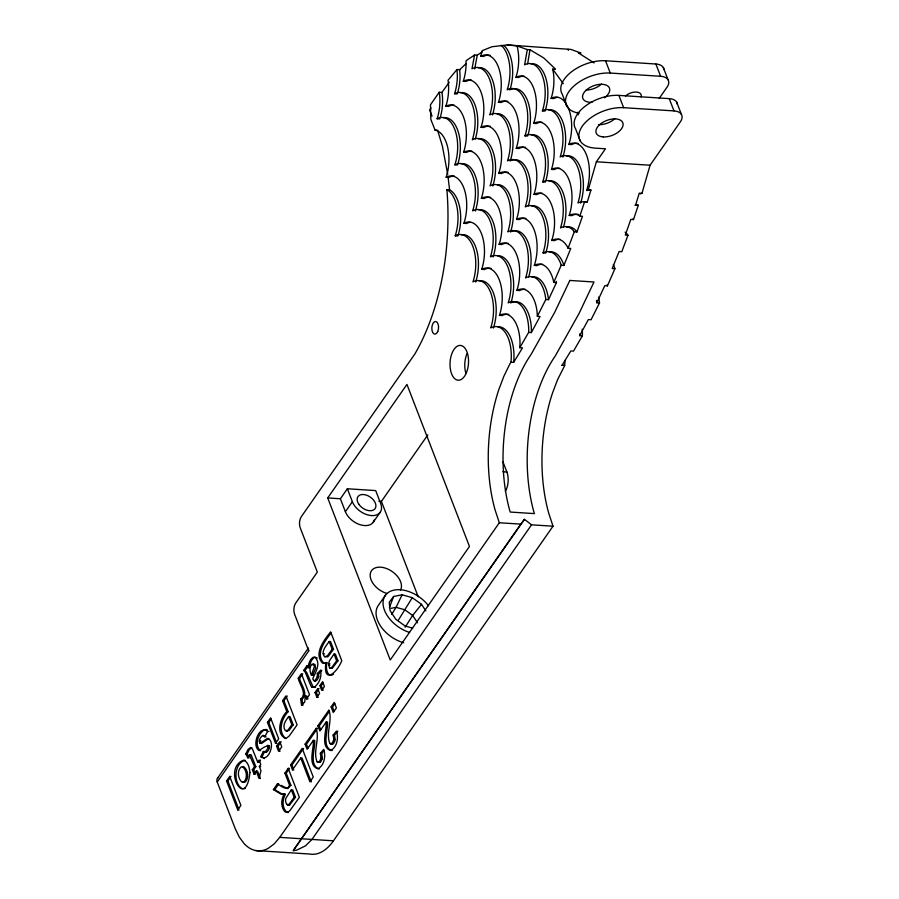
<?xml version="1.0" encoding="UTF-8"?>
<svg xmlns="http://www.w3.org/2000/svg" width="899" height="899" viewBox="0 0 899 899"><rect width="100%" height="100%" fill="white"/><g stroke="black" fill="none" stroke-linecap="round" stroke-linejoin="round"><path stroke-width="1.35" d="M305.413 695.905L304.694 702.052L301.547 705.187L300.659 698.939C307.75 694.242 299.198 684.094 298.243 678.228L301.401 673.699L309.503 694.691L306.57 698.894L307.908 698.972L306.761 695.995L305.413 695.905L306.57 698.894M319.325 768.948C308.458 765.521 315.504 748.575 314.695 740.428L313.358 740.349C314.167 748.485 307.121 765.431 317.976 768.87C324.505 765.173 325.899 756.037 323.707 749.361L320.347 753.306L321.022 757.756L319.853 761.048L317.898 762.296L317.01 761.7C312.818 751.115 319.932 739.225 316.167 728.314L317.504 728.404M326.146 722.021C326.955 730.168 319.909 747.114 330.765 750.541C337.294 746.855 338.687 737.708 336.496 731.033L333.136 734.989L333.81 739.428L332.641 742.731L330.686 743.979L329.798 743.372C325.607 732.797 332.72 720.908 328.955 709.996L317.886 725.841L319.887 730.999L326.146 722.021L327.483 722.111C328.292 730.246 321.246 747.204 332.113 750.631M300.659 698.939L302.008 699.029C309.099 694.331 300.536 684.173 299.592 678.307L302.738 673.789M481.954 52.052L477.257 55.176L474.571 55.008L471.997 68.773A32.207 17.036 -86.3 0 1 489.595 79.303A32.207 17.036 -86.3 0 1 489.764 114.814A32.207 17.036 -86.3 0 1 507.362 125.332A32.207 17.036 -86.3 0 1 507.519 160.842A32.207 17.036 -86.3 0 1 525.128 171.372A32.207 17.036 -86.3 0 1 525.286 206.882A32.207 17.036 -86.3 0 1 542.884 217.412A32.207 17.036 -86.3 0 1 543.052 252.922A32.207 17.036 -86.3 0 1 560.65 263.441L561.201 265.261L553.75 282.421L556.436 282.589L556.223 281.353M477.257 55.176L474.683 68.942M517.15 45.973L527.286 49.58L524.634 64.84A32.207 17.036 -86.3 0 1 542.232 75.37A32.207 17.036 -86.3 0 1 542.4 110.88A32.207 17.036 -86.3 0 1 559.998 121.399A32.207 17.036 -86.3 0 1 560.167 156.909A32.207 17.036 -86.3 0 1 577.765 167.439A32.207 17.036 -86.3 0 1 577.922 202.949L581.26 201.758L587.283 201.96L590.935 190.06L586.642 190.453A32.207 17.036 -86.3 0 0 586.485 154.943A32.207 17.036 -86.3 0 0 568.876 144.424A32.207 17.036 -86.3 0 0 567.157 105.475M527.286 49.58L529.972 49.748L527.634 63.851M218.412 777.455A7.136 4.562 34.9 0 0 217.232 782.051L235.235 828.698L239.258 837.07L244.146 843.655A60.244 31.87 -86.3 0 0 268.228 848.353L274.229 843.88L279.746 837.374L499.316 522.757L495.079 509.924A120.488 63.75 -86.3 0 1 498.788 389.672L503.833 376.333L509.722 364.207L510.958 362.207L513.644 362.387L522.488 347.868L519.802 347.688L520.015 343.148A32.207 17.036 -86.3 0 0 499.451 315.38A32.207 17.036 -86.3 0 0 499.293 279.87A32.207 17.036 -86.3 0 0 481.695 269.352A32.207 17.036 -86.3 0 0 481.527 233.83A32.207 17.036 -86.3 0 0 463.929 223.312A32.207 17.036 -86.3 0 0 463.76 187.801A32.207 17.036 -86.3 0 0 446.162 177.272A32.207 17.036 -86.3 0 0 435.071 130.085L430.857 119.511L430.486 104.756L439.206 92.26L441.892 92.428L449.219 82.315M519.802 347.688L528.646 332.405L528.736 330.652A32.207 17.036 -86.3 0 0 508.171 302.884A32.207 17.036 -86.3 0 0 508.014 267.374A32.207 17.036 -86.3 0 0 490.416 256.856A32.207 17.036 -86.3 0 0 490.247 221.345A32.207 17.036 -86.3 0 0 472.649 210.815A32.207 17.036 -86.3 0 0 472.481 175.305A32.207 17.036 -86.3 0 0 454.883 164.787A32.207 17.036 -86.3 0 0 454.714 129.265A32.207 17.036 -86.3 0 0 437.116 118.747A32.207 17.036 -86.3 0 0 439.555 94.305L439.206 92.26M528.646 332.405L531.331 332.574L531.421 330.832A32.207 17.036 -86.3 0 0 511.958 302.536M582.204 329.135A32.207 17.036 -86.3 0 1 582.44 334.102L582.35 335.855L579.664 335.675L579.754 333.934M268.779 738.45L261.553 743.451C257.114 743.417 260.272 736.202 263.014 735.494L265.272 735.876L263.014 735.494M315.661 657.27A7.844 4.147 -86.3 0 0 313.897 657.753L312.077 659.675A11.282 5.967 -86.3 0 0 309.829 665.327L309.458 667.732L308.11 667.642L308.481 665.238A11.282 5.967 -86.3 0 1 310.739 659.585L312.56 657.675A7.844 4.147 -86.3 0 1 315.144 657.461C321.269 663.518 315.358 672.407 312.762 678.7L313.616 680.464L315.144 680.476L317.347 676.677L317.325 673.531L320.538 670.339L321.876 670.429M314.302 680.891L316.493 680.554L317.605 679.228L318.696 676.756L318.662 673.621L321.078 671.227M260.216 743.361L267.43 738.36C276.442 740.888 268.666 763.195 260.721 756.7L263.317 751.463L264.767 752.306C272.768 743.215 265.25 745.417 259.294 750.643C251.091 746.327 259.081 724.189 267.621 731.393L268.97 731.483M264.767 752.306L266.115 752.384C268.43 751.575 271.734 745.091 267.318 745.406M510.958 362.207L510.992 361.937A32.207 17.036 -86.3 0 0 490.742 327.877A32.207 17.036 -86.3 0 0 490.573 292.366A32.207 17.036 -86.3 0 0 472.975 281.837A32.207 17.036 -86.3 0 0 472.807 246.326A32.207 17.036 -86.3 0 0 455.209 235.808A32.207 17.036 -86.3 0 0 447.331 189.869L446.904 189.7C448.691 211.411 448.208 233.257 445.78 254.9A172.777 91.417 -86.3 0 1 414.765 354.139L301.345 516.644A7.922 4.192 -86.3 0 0 300.221 527.78L317.325 572.101L295.704 603.083A7.922 4.192 -86.3 0 0 294.58 614.219L308.75 650.921L217.232 782.051M513.644 362.387L513.677 362.106A32.207 17.036 -86.3 0 0 497.866 326.73M564.988 360.342A32.207 17.036 -86.3 0 1 564.696 365.376L562.01 365.208M328.54 663.676L329.483 660.72L334.035 654.045L335.383 654.124L337.968 660.821L332.315 668.227L329.495 667.71L328.54 663.676L329.888 663.765M317.898 762.296L320.201 762.172L321.19 761.138L322.359 757.835L321.696 753.396L324.213 750.429M330.686 743.979L332.99 743.844L333.978 742.821L335.147 739.517L334.484 735.079L337.833 731.123M325.899 662.507C322.966 683.341 335.72 674.924 341.8 660.799L330.63 631.828C324.382 639.863 313.268 653.359 322.572 663.192L327.247 662.597C325.101 666.732 327.202 678.835 333.54 674.205M561.201 265.261L563.887 265.43L570.764 248.439L568.078 248.259L567.224 246.483A32.207 17.036 -86.3 0 0 551.772 240.426A32.207 17.036 -86.3 0 0 551.604 204.916A32.207 17.036 -86.3 0 0 534.006 194.386A32.207 17.036 -86.3 0 0 533.837 158.876A32.207 17.036 -86.3 0 0 516.24 148.357A32.207 17.036 -86.3 0 0 516.082 112.847A32.207 17.036 -86.3 0 0 498.473 102.317A32.207 17.036 -86.3 0 0 498.316 66.807A32.207 17.036 -86.3 0 0 480.718 56.277L482.212 50.681L491.865 46.759L507.25 44.95L570.854 49.423L580.99 53.019L578.304 52.85L594.082 62.919M640.346 193.903L641.953 193.33L650.078 165.225L680.419 121.758A15.856 8.844 -21.1 0 0 673.969 110.903L623.625 107.678A32.106 17.901 -21.1 0 0 582.316 126.163A32.106 17.901 -21.1 0 0 595.374 148.144L605.443 148.796L596.374 161.786L588.249 189.88M584.597 201.792L579.799 216.131L582.485 216.299L576.967 231.976L574.292 231.807L573.337 230.47A32.207 17.036 -86.3 0 0 560.493 227.93A32.207 17.036 -86.3 0 0 560.324 192.42A32.207 17.036 -86.3 0 0 542.726 181.901A32.207 17.036 -86.3 0 0 542.558 146.391A32.207 17.036 -86.3 0 0 524.96 135.861A32.207 17.036 -86.3 0 0 524.802 100.351A32.207 17.036 -86.3 0 0 507.193 89.821A32.207 17.036 -86.3 0 0 502.283 46.332L501.058 45.321M641.953 193.33L639.268 193.15L635.615 205.062L638.301 205.23L633.503 219.57L630.817 219.401L625.299 235.077L627.985 235.246L621.782 251.709L619.096 251.529L612.219 268.531L614.905 268.7L607.443 285.86L604.769 285.691L596.835 302.772L599.521 302.941A32.207 17.036 -86.3 0 0 598.52 297.119M568.078 248.259L574.292 231.807M389.402 607.533L393.661 596.475L402.089 594.79L412.281 597.666L421.507 604.342L425.845 610.848M249.102 757.891L247.753 757.801L245.832 753.89L248 749.485L250.551 747.507L252.518 749.17L257.653 762.094L259.002 762.183L260.452 760.105M248.618 756.913L247.169 753.969L249.338 749.575L251.889 747.597M311.369 675.082L314.425 666.507L313.616 664.294L312.088 664.069C309.11 666.946 309.638 671.677 311.369 675.082L312.706 675.16L315.639 668.137L314.965 664.383L313.425 664.159L312.65 664.934M247.753 757.801L249.461 754.969L251.349 755.351L255.833 766.712L253.675 769.802L254.956 773.129M556.436 282.589L548.502 299.67L545.817 299.502A32.207 17.036 -86.3 0 0 525.612 277.903A32.207 17.036 -86.3 0 0 525.454 242.393A32.207 17.036 -86.3 0 0 507.845 231.863A32.207 17.036 -86.3 0 0 507.688 196.353A32.207 17.036 -86.3 0 0 490.09 185.835A32.207 17.036 -86.3 0 0 489.921 150.324A32.207 17.036 -86.3 0 0 472.323 139.794A32.207 17.036 -86.3 0 0 472.155 104.284A32.207 17.036 -86.3 0 0 454.557 93.754A32.207 17.036 -86.3 0 0 457.355 75.494L457.007 69.515L459.692 69.684L465.884 63.829M288.107 812.606L286.624 812.112C281.893 807.549 282.41 799.717 285.376 794.289L284.028 794.21C281.061 799.627 280.544 807.459 285.275 812.033L288.264 812.067L290.051 810.415L299.389 797.323L288.219 768.353L289.557 768.443M402.089 594.79L396.099 607.331L391.683 614.455M260.721 756.7L262.058 756.778L264.666 751.553L263.317 751.463M531.331 332.574L540.029 316.459L537.344 316.291L545.817 299.502M263.935 735.798L264.789 736.787L267.621 731.393M599.521 302.941L591.048 319.729L588.362 319.561L579.664 335.675M582.35 335.855L573.495 351.138L570.809 350.97L561.965 365.477M398.145 620.512L412.281 597.666M564.651 365.657L557.537 379.783L552.48 393.11A120.488 63.75 -86.3 0 0 548.772 513.374L553.02 526.196L333.439 840.812A60.244 31.87 -86.3 0 1 309.425 854.005L255.732 850.555M405.112 627.277L412.619 615.444L421.507 604.342M431.014 108.026L429.576 110.083L432.059 116.083M327.708 497.945L406.944 384.412L469.469 546.457L390.233 659.99L327.708 497.945L340.395 498.754L347.362 488.764L375.692 490.584L380.693 503.53A16.721 10.698 34.9 0 1 371.523 515.577A16.721 10.698 34.9 0 1 352.363 501.709L347.362 488.764M374.321 519.88A16.721 10.698 34.9 0 1 360.713 524.892A16.721 10.698 34.9 0 1 345.385 511.711L352.363 501.709M659.214 98.384L667.069 87.136A15.856 8.844 -21.1 0 0 660.619 76.28L655.877 64.009L605.533 60.772A32.106 17.901 -21.1 0 0 571.697 71.662A32.106 17.901 -21.1 0 0 562.201 94.092L566.932 106.374M418.215 596.79L381.412 501.384L427.834 434.869M373.107 522.42L380.075 512.419M217.502 778.253L308.211 648.28M239.078 809.999L237.741 809.909L226.559 780.939L229.717 776.421L231.054 776.511M275.532 743.349L267.441 722.369L270.588 717.851L278.69 738.832L275.532 743.349L276.881 743.439M282.578 700.669L285.904 695.905L297.086 724.875L289.208 735.989L285.927 738.573C275.409 734.382 280.162 717.84 286.803 711.592L282.578 700.669L283.927 700.748L287.253 695.995M303.693 670.418L306.817 665.945L308.155 666.035L305.031 670.508L303.693 670.418L305.345 672.43L310.818 685.723L311.874 687.184L314.189 687.33C319.291 683.487 321.988 676.644 320.538 670.339M238.595 808.74L227.897 781.029L230.268 777.635M276.398 742.203L268.779 722.459L271.15 719.065M331.169 633.065C324.932 640.762 314.953 653.944 323.91 663.282M329.191 641.47C326.315 645.651 320.168 651.966 324.831 657.034L327.584 655.641L332.169 649.224L329.191 641.47L330.529 641.56L333.518 649.303L327.73 656.955L325.517 656.495M283.927 700.748L288.141 711.682C281.69 718.458 277.589 731.269 285.511 738.394M288.703 716.514C285.803 720.268 281.971 725.56 285.118 730.291L287.309 730.977L289.141 730.348L293.209 724.819L290.04 716.604L288.703 716.514L291.872 724.74L287.792 730.269L285.961 730.898M255.383 774.23L254.046 774.14L252.338 769.724L254.496 766.633L249.461 754.969M257.653 762.094L259.103 760.015L260.811 764.442L259.362 766.521L260.98 770.69L259.058 778.467L256.204 771.061L257.541 771.14L260.407 778.556M254.046 774.14L256.204 771.061M276.634 746.204L279.791 741.675L281.769 746.822L278.611 751.339L276.634 746.204L277.971 746.282L281.129 741.765M334.035 654.045L336.619 660.743L331.832 667.44L330.967 668.148L329.495 667.71M318.224 697.366L316.875 697.276L315.043 692.522L317.763 688.623L319.1 688.713M319.875 685.589L322.584 681.712L324.427 686.465L321.718 690.342L319.875 685.589L321.224 685.667L323.247 682.757M317.763 696.174L316.381 692.601L318.426 689.679M385.547 595.104L378.569 605.094A28.532 18.25 34.9 0 0 403.673 642.763M237.741 809.909L240.887 805.392L229.717 776.421M316.875 697.276L319.594 693.387L317.763 688.623M273.42 789.558L277.398 783.861L278.735 783.95L274.757 789.648L273.42 789.558L281.32 794.323L285.376 794.289M277.398 783.861C281.05 785.872 287.141 791.828 289.557 785.209L284.893 773.118L288.219 768.353M293.827 769.915L292.478 769.825L290.602 764.948L302.188 748.35L313.268 777.073L309.941 781.838L300.749 757.992L302.086 758.071L311.29 781.928M313.358 740.349L307.098 749.317L305.098 744.158L316.167 728.314M331.102 706.906L334.259 702.389L336.406 707.94L333.248 712.457L331.102 706.906L332.45 706.996L334.81 703.602M281.151 785.378L287.736 788.603L290.905 785.299L286.23 773.207L288.894 769.398M293.355 768.69L291.939 765.038L303.525 748.429M307.941 748.114L306.447 744.248L316.718 729.539M320.729 729.797L319.235 725.931L329.506 711.21M292.478 769.825L300.749 757.992M291.343 789.839L286.039 797.997A4.068 2.146 -86.3 0 0 285.702 801.897L286.702 804.369L289.59 804.987L295.524 797.278L292.692 789.929L291.343 789.839L294.175 797.188L289.118 804.279L287.433 804.942M531.545 524.825L524.454 519.307L520.802 524.128L293.108 850.78L296.569 850.173L305.469 845.88L311.964 839.43L531.545 524.825L553.02 526.196M293.917 849.634L524.454 519.307M393.661 596.475L389.245 602.274L390.042 610.623L395.818 619.299L405.044 625.974L412.686 628.131M457.007 69.515L448.017 80.281L448.275 81.809A32.207 17.036 -86.3 0 1 445.837 106.251A32.207 17.036 -86.3 0 1 463.434 116.78A32.207 17.036 -86.3 0 1 463.603 152.291A32.207 17.036 -86.3 0 1 481.201 162.809A32.207 17.036 -86.3 0 1 481.37 198.319A32.207 17.036 -86.3 0 1 498.967 208.849A32.207 17.036 -86.3 0 1 499.125 244.359A32.207 17.036 -86.3 0 1 516.734 254.889A32.207 17.036 -86.3 0 1 516.891 290.399A32.207 17.036 -86.3 0 1 537.096 311.987L537.344 316.291M250.799 755.059L248.821 755.452M474.571 55.008L467.008 60.053L465.963 61.042L466.075 62.997A32.207 17.036 -86.3 0 1 463.277 81.27A32.207 17.036 -86.3 0 1 480.875 91.788A32.207 17.036 -86.3 0 1 481.044 127.298A32.207 17.036 -86.3 0 1 498.642 137.828A32.207 17.036 -86.3 0 1 498.799 173.338A32.207 17.036 -86.3 0 1 516.408 183.868A32.207 17.036 -86.3 0 1 516.565 219.378A32.207 17.036 -86.3 0 1 534.163 229.897A32.207 17.036 -86.3 0 1 534.332 265.407A32.207 17.036 -86.3 0 1 553.537 281.185L553.75 282.421M263.373 736.011L264.362 735.584M243.786 788.884L245.213 788.344M590.935 190.06L586.642 190.453M265.284 729.426C258.249 732.55 253.754 745.721 260.631 750.732M315.538 687.42L311.874 687.184M391.132 608.32L396.099 607.331L404.775 609.769L412.619 615.444L417.529 622.827M282.601 794.458L284.028 794.21M245.045 760.251C234.032 763.363 232.92 783.243 242.337 788.861M289.59 804.987L286.702 804.369M585.058 201.938L587.283 201.96M634.964 205.197L638.301 205.23M480.718 56.277L483.404 56.457A32.207 17.036 -86.3 0 1 490.067 55.3M566.572 104.441A32.207 17.036 -86.3 0 0 551.121 98.384A32.207 17.036 -86.3 0 0 553.559 73.943L552.728 69.122L555.413 69.29L554.683 68.324L543.76 57.941L529.972 49.748M579.259 113.24A32.106 17.901 -21.1 0 1 569.73 90.496A32.106 17.901 -21.1 0 1 610.264 73.055L660.619 76.28M507.25 44.95L519.701 46.13L517.015 45.961L517.352 47.063A32.207 17.036 -86.3 0 1 515.914 77.336L518.599 77.505A32.207 17.036 -86.3 0 1 524.173 76.201M463.277 81.27L465.963 81.438A32.207 17.036 -86.3 0 1 471.526 80.135M580.293 140.986L575.551 128.714A32.106 17.901 -21.1 0 1 585.058 106.284A32.106 17.901 -21.1 0 1 618.894 95.395L669.238 98.62A15.856 8.844 -21.1 0 1 677.374 104.363M551.121 98.384L553.806 98.553A32.207 17.036 -86.3 0 1 557.133 97.362M454.557 93.754L457.243 93.934M498.473 102.317L501.159 102.486A32.207 17.036 -86.3 0 1 507.834 101.329M542.4 110.88L545.086 111.049A32.207 17.036 -86.3 0 0 545.794 78.078A32.207 17.036 -86.3 0 0 530.657 63.818M445.837 106.251L448.522 106.419A32.207 17.036 -86.3 0 1 454.085 105.116M515.914 77.336A32.207 17.036 -86.3 0 1 533.512 87.855A32.207 17.036 -86.3 0 1 533.68 123.365L536.366 123.545A32.207 17.036 -86.3 0 1 541.928 122.23M437.116 118.747L439.802 118.915M481.044 127.298L483.729 127.478A32.207 17.036 -86.3 0 1 490.393 126.321M434.891 130.074L437.577 130.254L442.375 146.02L447.724 174.462M524.96 135.861L527.646 136.03M568.876 144.424L571.562 144.593A32.207 17.036 -86.3 0 1 578.237 143.435M516.24 148.357L518.925 148.526A32.207 17.036 -86.3 0 1 525.6 147.369M463.603 152.291L466.289 152.459A32.207 17.036 -86.3 0 1 471.851 151.156M596.374 161.786L650.078 165.225M533.68 123.365A32.207 17.036 -86.3 0 1 551.278 133.895A32.207 17.036 -86.3 0 1 551.447 169.405L554.132 169.574A32.207 17.036 -86.3 0 1 559.695 168.27M454.883 164.787L457.569 164.955M498.799 173.338L501.485 173.507A32.207 17.036 -86.3 0 1 508.16 172.35M542.726 181.901L545.412 182.07M446.162 177.272L448.848 177.451A32.207 17.036 -86.3 0 1 454.411 176.137M534.006 194.386L536.692 194.566A32.207 17.036 -86.3 0 1 542.254 193.263M446.904 189.7L450.017 190.037A32.207 17.036 -86.3 0 1 458.254 234.853M481.37 198.319L484.055 198.499A32.207 17.036 -86.3 0 1 490.719 197.342M551.447 169.405A32.207 17.036 -86.3 0 1 569.045 179.935A32.207 17.036 -86.3 0 1 569.202 215.445L571.888 215.614A32.207 17.036 -86.3 0 1 578.563 214.456M516.565 219.378L519.251 219.547A32.207 17.036 -86.3 0 1 525.926 218.39M463.929 223.312L466.615 223.48A32.207 17.036 -86.3 0 1 469.941 222.289M551.772 240.426L554.458 240.595A32.207 17.036 -86.3 0 1 560.021 239.291M455.209 235.808L457.894 235.976M499.125 244.359L501.811 244.528A32.207 17.036 -86.3 0 1 508.486 243.382M543.052 252.922L545.738 253.091M534.332 265.407L537.018 265.587A32.207 17.036 -86.3 0 1 542.58 264.284M481.695 269.352L484.381 269.52A32.207 17.036 -86.3 0 1 491.045 268.363M516.891 290.399L519.577 290.568A32.207 17.036 -86.3 0 1 525.151 289.264M499.451 315.38L502.136 315.549A32.207 17.036 -86.3 0 1 508.812 314.403M502.856 471.761L506.879 472.02A14.272 7.552 -86.3 0 1 505.395 491.247M378.872 501.226L381.412 501.384M499.316 522.757L520.802 524.128M332.169 649.224L333.518 649.303M323.202 653.787L324.55 653.865M336.619 660.743L337.968 660.821M328.562 665.204L329.899 665.282M330.191 668.227L332.315 668.227M317.325 673.531L318.662 673.621M317.347 676.677L318.696 676.756M298.243 678.228L299.592 678.307M313.616 680.464L315.639 680.97M315.043 692.522L316.381 692.601M303.368 695.478L304.716 695.568M301.547 705.187L302.896 705.277L302.008 699.029M286.803 711.592L288.141 711.682M267.441 722.369L268.779 722.459M317.886 725.841L319.235 725.931M291.872 724.74L293.209 724.819M333.136 734.989L334.484 735.079M333.81 739.428L335.147 739.517M264.789 736.787L266.126 736.865M333.428 741.203L334.765 741.282M329.798 743.372L331.135 743.462M331.652 743.754L332.99 743.844M259.429 740.562L260.766 740.652M305.098 744.158L306.447 744.248M259.362 741.653L260.71 741.742M259.586 742.641L260.924 742.731M259.867 743.136L261.553 743.451M267.722 745.529L269.071 745.619M268.014 745.968L269.363 746.046M268.172 746.721L269.509 746.811M268.093 747.608L269.43 747.687M320.347 753.306L321.696 753.396M264.014 752.148L266.115 752.384M321.022 757.756L322.359 757.835M245.832 753.89L247.169 753.969M320.64 759.52L321.977 759.61M250.012 755.261L251.349 755.351M317.01 761.7L319.246 762.386M318.864 762.082L320.201 762.172M290.602 764.948L291.939 765.038M259.362 766.521L260.71 766.611M254.496 766.633L255.833 766.712M252.338 769.724L253.675 769.802M284.893 773.118L286.23 773.207M226.559 780.939L227.897 781.029M289.557 785.209L290.905 785.299M294.175 797.188L295.524 797.278M279.746 837.374L333.439 840.812M264.452 758.587L262.058 756.778M266.306 729.437L267.25 729.786M282.657 794.413L274.757 789.648M242.618 766.802C246.888 770.128 247.91 778.5 243.573 782.209L242.157 782.31C237.954 778.961 236.774 770.645 241.19 766.903L243.955 766.892C248.225 770.207 249.248 778.579 244.921 782.299L242.775 781.995M286.466 730.381L287.309 730.977M316.493 657.551L317.223 658.124M503.743 45.501L504.968 46.501A32.207 17.036 -86.3 0 1 509.879 90.001M632.795 218.985L633.503 219.57M579.799 216.131L579.091 215.546A32.207 17.036 -86.3 0 0 569.202 215.445M305.031 670.508L306.683 672.508L313.223 687.274M306.817 665.945L308.11 667.642M552.728 69.122L563.302 83.708M627.985 235.246L627.041 233.92A32.207 17.036 -86.3 0 0 625.097 232.167M576.967 231.976L576.023 230.65A32.207 17.036 -86.3 0 0 566.505 226.919M577.214 112.33L578.282 114.892M663.327 67.537L668.058 79.82M676.689 102.16L681.42 114.431M669.238 98.62L673.969 110.903M605.533 60.772L610.264 73.055M618.894 95.395L623.625 107.678M502.867 461.614L506.879 472.02M340.395 498.754L345.385 511.711M332.45 706.996L334.158 711.435M321.224 685.667L323.056 690.432M312.279 674.059L312.706 675.16M277.971 746.282L279.96 751.418M568.033 49.231L568.37 50.333M614.905 268.7L614.354 266.891A32.207 17.036 -86.3 0 0 613.343 264.542M563.887 265.43L563.336 263.621A32.207 17.036 -86.3 0 0 549.064 251.9M607.241 284.623L607.443 285.86M441.892 92.428L442.241 94.474A32.207 17.036 -86.3 0 1 440.162 117.803M448.084 177.148L449.579 189.869M459.692 69.684L460.041 75.662A32.207 17.036 -86.3 0 1 457.602 92.811M387.031 593.486A17.441 11.148 34.9 0 1 370.197 574.472A17.441 11.148 34.9 0 1 389.143 569.696A17.441 11.148 34.9 0 1 400.482 590.092M614.815 118.713A14.272 7.956 -21.1 0 1 598.487 124.624M625.547 95.991A9.507 5.304 -21.1 0 1 636.425 92.046A9.507 5.304 -21.1 0 1 641.099 96.98M592.059 102.284A14.272 7.956 -21.1 0 1 584.249 92.26A14.272 7.956 -21.1 0 1 605.038 84.72A14.272 7.956 -21.1 0 1 604.443 97.8M409.539 632.435A28.532 18.25 34.9 0 1 385.311 595.419A28.532 18.25 34.9 0 1 428.463 605.724M308.75 650.921A7.136 4.562 34.9 0 1 308.492 648.213M601.453 84.09A14.272 7.956 -21.1 0 1 586.204 90.046M465.94 373.546A17.441 9.226 -86.3 0 1 467.019 353.565M655.877 64.009A15.856 8.844 -21.1 0 1 664.013 69.751M510.98 89.462A32.207 17.036 -86.3 0 1 527.612 100.845A32.207 17.036 -86.3 0 1 528.005 134.917M530.983 134.839A32.207 17.036 -86.3 0 1 545.951 148.571A32.207 17.036 -86.3 0 1 545.76 180.946M548.738 180.879A32.207 17.036 -86.3 0 1 563.718 194.611A32.207 17.036 -86.3 0 1 563.527 226.986M548.412 109.858A32.207 17.036 -86.3 0 1 563.561 124.107A32.207 17.036 -86.3 0 1 562.853 157.089M566.179 155.898A32.207 17.036 -86.3 0 1 581.327 170.147A32.207 17.036 -86.3 0 1 580.608 203.118M531.635 276.881A32.207 17.036 -86.3 0 1 548.502 299.67M596.509 300.39A32.207 17.036 -86.3 0 1 596.835 302.772M460.58 92.743A32.207 17.036 -86.3 0 1 475.549 106.475A32.207 17.036 -86.3 0 1 475.357 138.851M511.632 231.515A32.207 17.036 -86.3 0 1 528.264 242.899A32.207 17.036 -86.3 0 1 528.657 276.959M478.335 138.772A32.207 17.036 -86.3 0 1 493.484 153.032A32.207 17.036 -86.3 0 1 492.764 186.003M497.214 184.688A32.207 17.036 -86.3 0 1 510.531 232.043M478.01 67.751A32.207 17.036 -86.3 0 1 493.158 82.011A32.207 17.036 -86.3 0 1 492.438 114.982M496.889 113.667A32.207 17.036 -86.3 0 1 510.205 161.022M511.306 160.483A32.207 17.036 -86.3 0 1 527.938 171.878A32.207 17.036 -86.3 0 1 528.331 205.938M531.309 205.86A32.207 17.036 -86.3 0 1 546.277 219.592A32.207 17.036 -86.3 0 1 546.086 251.967M461.232 234.785A32.207 17.036 -86.3 0 1 476.369 249.034A32.207 17.036 -86.3 0 1 475.661 282.016M478.987 280.825A32.207 17.036 -86.3 0 1 494.135 295.074A32.207 17.036 -86.3 0 1 493.416 328.045M478.661 209.793A32.207 17.036 -86.3 0 1 493.809 224.053A32.207 17.036 -86.3 0 1 493.09 257.024M497.54 255.709A32.207 17.036 -86.3 0 1 510.857 303.064M443.14 117.724A32.207 17.036 -86.3 0 1 458.119 131.456A32.207 17.036 -86.3 0 1 457.928 163.832M460.906 163.764A32.207 17.036 -86.3 0 1 476.043 178.013A32.207 17.036 -86.3 0 1 475.335 210.984M249.944 772.499C245.764 811.909 221.716 768.117 243.696 760.161C248.405 762.06 249.439 768.004 249.944 772.499M569.831 280.443L554.795 312.122L531.095 354.442A120.488 63.75 -86.3 0 0 509.845 510.868L510.239 512.059L534.399 513.61L534.006 512.419A120.488 63.75 -86.3 0 1 555.267 355.993L578.956 313.672L593.992 281.994L569.831 280.443M466.289 373.018A17.441 9.226 -86.3 0 0 461.007 345.497A17.441 9.226 -86.3 0 0 450.511 369.938A17.441 9.226 -86.3 0 0 466.289 373.018M437.757 331.529A6.338 3.36 -86.3 0 0 435.846 321.505A6.338 3.36 -86.3 0 0 432.014 330.382A6.338 3.36 -86.3 0 0 437.757 331.529M603.229 136.906A14.272 7.956 -21.1 0 0 623.108 124.084A14.272 7.956 -21.1 0 0 602.173 122.747A14.272 7.956 -21.1 0 0 603.229 136.906M358.78 504.17A10.462 6.686 34.9 0 0 375.007 508.755A10.462 6.686 34.9 0 0 365.803 494.944A10.462 6.686 34.9 0 0 358.78 504.17"/></g></svg>
